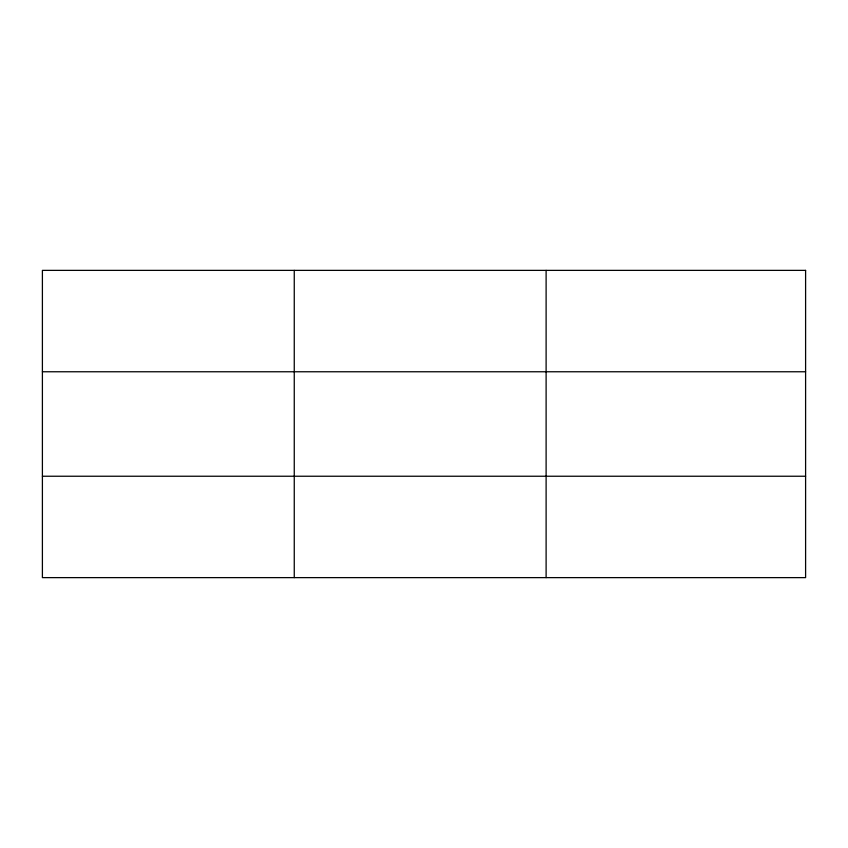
<?xml version="1.0" encoding="UTF-8"?>
<svg xmlns="http://www.w3.org/2000/svg" width="848" height="848" viewBox="0 0 848 848"><rect width="100%" height="100%" fill="white"/><g stroke="black" fill="none" stroke-linecap="round" stroke-linejoin="round"><path stroke-width="1.27" d="M294.256 270.374L294.256 577.626M546.112 270.374L546.112 577.626M42.4 371.763L805.6 371.763M42.4 476.237L805.6 476.237M805.6 270.374L805.6 577.626L42.4 577.626L42.4 270.374L805.6 270.374"/></g></svg>
